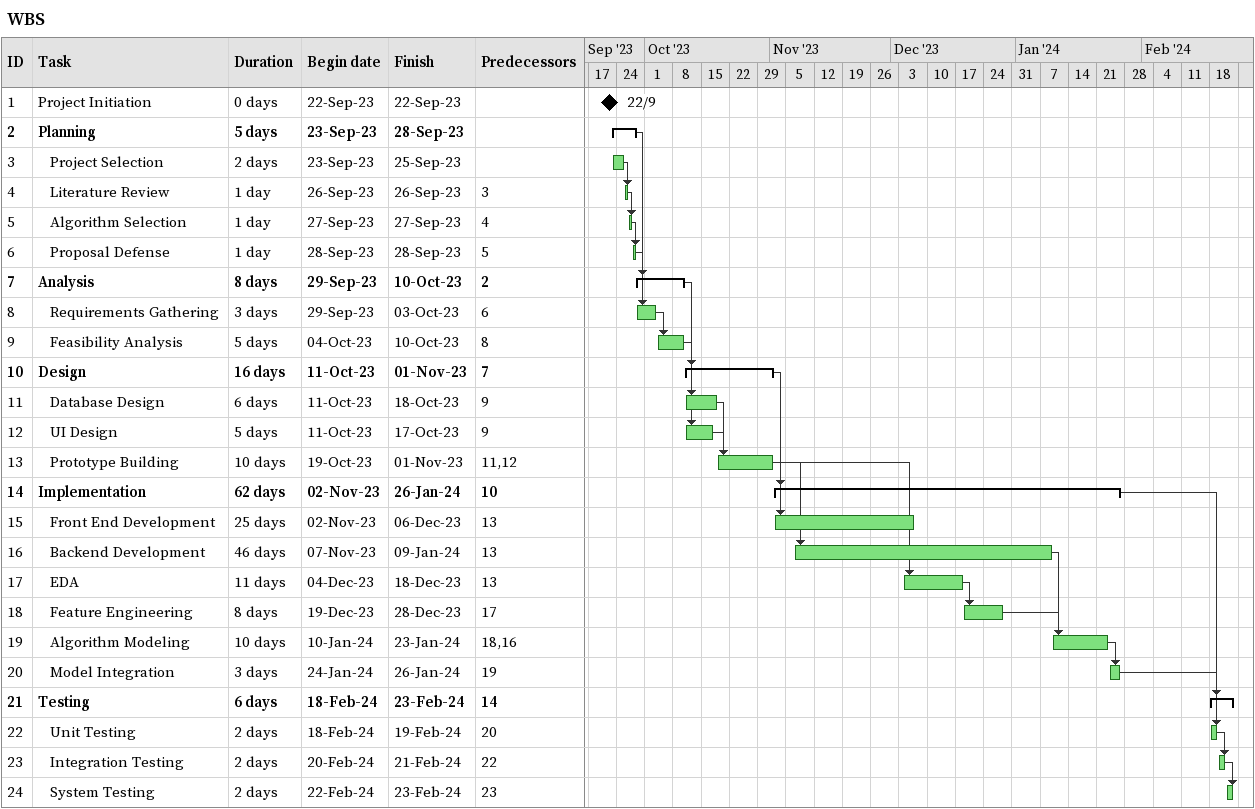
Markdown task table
WBS

| ID | Level | Task | Duration | Start | Finish | Predecessors |
|---|---|---|---|---|---|---|
| 1 | 1 | Project Initiation | 0d | 2023-09-22 | 2023-09-22 |  |
| 2 | 1 | **Planning** | 5d | 2023-09-23 | 2023-09-28 |  |
| 3 | 2 | Project Selection | 2d | 2023-09-23 | 2023-09-25 |  |
| 4 | 2 | Literature Review | 1d | 2023-09-26 | 2023-09-26 | 3 |
| 5 | 2 | Algorithm Selection | 1d | 2023-09-27 | 2023-09-27 | 4 |
| 6 | 2 | Proposal Defense | 1d | 2023-09-28 | 2023-09-28 | 5 |
| 7 | 1 | **Analysis** | 8d | 2023-09-29 | 2023-10-10 | 2 |
| 8 | 2 | Requirements Gathering | 3d | 2023-09-29 | 2023-10-03 | 6 |
| 9 | 2 | Feasibility Analysis | 5d | 2023-10-04 | 2023-10-10 | 8 |
| 10 | 1 | **Design** | 16d | 2023-10-11 | 2023-11-01 | 7 |
| 11 | 2 | Database Design | 6d | 2023-10-11 | 2023-10-18 | 9 |
| 12 | 2 | UI Design | 5d | 2023-10-11 | 2023-10-17 | 9 |
| 13 | 2 | Prototype Building | 10d | 2023-10-19 | 2023-11-01 | 11, 12 |
| 14 | 1 | **Implementation** | 62d | 2023-11-02 | 2024-01-26 | 10 |
| 15 | 2 | Front End Development | 25d | 2023-11-02 | 2023-12-06 | 13 |
| 16 | 2 | Backend Development | 46d | 2023-11-07 | 2024-01-09 | 13 |
| 17 | 2 | EDA | 11d | 2023-12-04 | 2023-12-18 | 13 |
| 18 | 2 | Feature Engineering | 8d | 2023-12-19 | 2023-12-28 | 17 |
| 19 | 2 | Algorithm Modeling | 10d | 2024-01-10 | 2024-01-23 | 18, 16 |
| 20 | 2 | Model Integration | 3d | 2024-01-24 | 2024-01-26 | 19 |
| 21 | 1 | **Testing** | 6d | 2024-02-18 | 2024-02-23 | 14 |
| 22 | 2 | Unit Testing | 2d | 2024-02-18 | 2024-02-19 | 20 |
| 23 | 2 | Integration Testing | 2d | 2024-02-20 | 2024-02-21 | 22 |
| 24 | 2 | System Testing | 2d | 2024-02-22 | 2024-02-23 | 23 |
